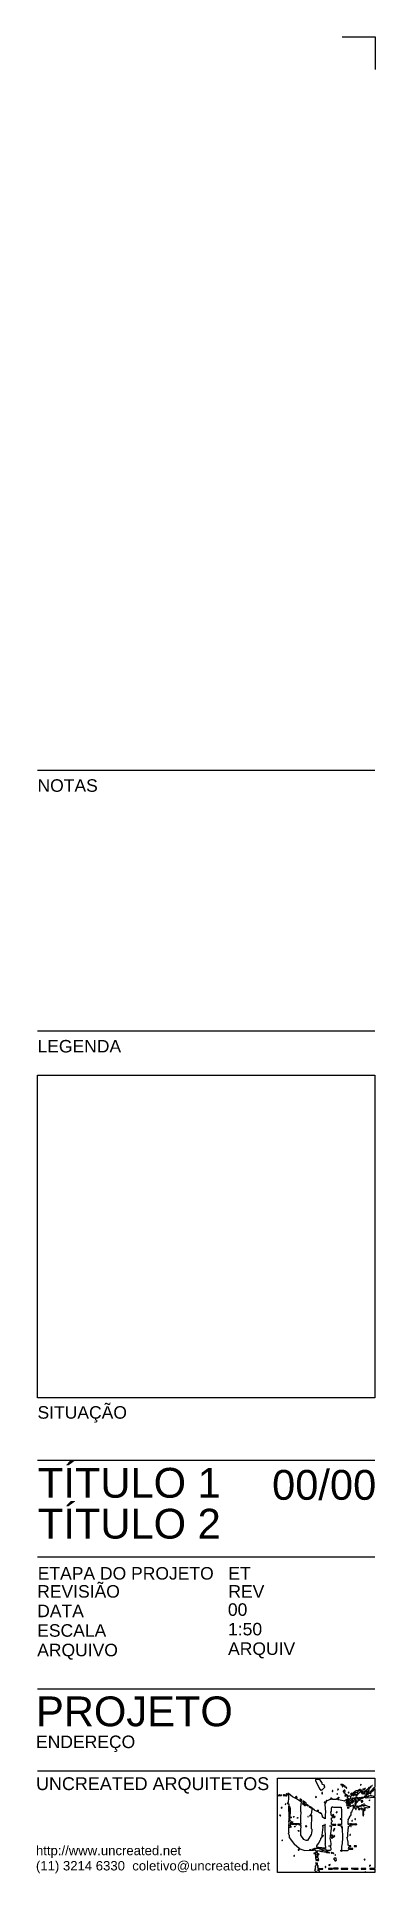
# Model space of a CAD drawing. Extents: x 0.16 to 8.61, y 0.16 to 6.03.
# Drawn here: x 7.53 to 8.61, y 0.16 to 6.03 of the extents above; entities outside this region: 2.
import ezdxf

# ---------------------------------------------------------------- set-up
doc = ezdxf.new("R2010")
doc.units = 0
doc.header["$MEASUREMENT"] = 0
doc.styles.get("Standard").update_dxf_attribs({"font": 'arial.ttf'})

msp = doc.modelspace()

# ---------------------------------------------------------------- linework, layer by layer
for p, q in [((8.59153, 0.423503), (8.5906, 0.421983)), ((8.5906, 0.421983), (8.59153, 0.421983)), ((8.60254, 0.435004), (8.59153, 0.423503)), ((8.59153, 0.421983), (8.59418, 0.421983)), ((8.59418, 0.421983), (8.60107, 0.427789)), ((8.60107, 0.427789), (8.60232, 0.428928)), ((8.60146, 0.43061), (8.60499, 0.433211)), ((8.60232, 0.429688), (8.60146, 0.43061)), ((8.60232, 0.428928), (8.60232, 0.429688)), ((8.60385, 0.435764), (8.60254, 0.435004)), ((8.60499, 0.436723), (8.60385, 0.435764))]:
    msp.add_line(p, q)
for points in [[(0.261339, 6.03244), (0.156304, 6.03244), (0.156304, 5.92736)], [(8.50151, 6.03244), (8.60661, 6.03244), (8.60661, 5.92736)], [(7.52826, 3.68837), (8.60585, 3.68837)], [(7.52826, 2.85504), (8.60585, 2.85504)], [(7.52826, 1.48188), (8.60585, 1.48188)], [(7.52826, 1.17285), (8.60585, 1.17285)], [(7.52826, 0.750868), (8.60585, 0.750868)], [(7.52826, 0.489583), (8.60585, 0.489583)], [(8.573943, 0.164388), (8.29497, 0.164388), (8.29497, 0.466254), (8.60499, 0.466254), (8.60499, 0.436723)], [(8.573943, 0.164388), (8.29497, 0.164388), (8.29497, 0.466254), (8.60499, 0.466254), (8.60499, 0.436723)], [(8.60499, 0.407443), (8.60146, 0.407443), (8.60069, 0.408203), (8.60069, 0.407443), (8.59608, 0.409125), (8.59538, 0.409125), (8.59446, 0.408203), (8.59153, 0.409125), (8.59299, 0.410753), (8.59299, 0.411675), (8.59224, 0.412597), (8.58837, 0.408203), (8.58453, 0.409125), (8.58361, 0.406521), (8.57975, 0.406521), (8.57829, 0.410753), (8.57835, 0.411242), (8.58539, 0.417046), (8.58675, 0.417751), (8.59153, 0.416829), (8.59369, 0.417751), (8.59369, 0.418186), (8.59028, 0.419379), (8.58914, 0.419379), (8.58914, 0.420301), (8.58985, 0.421061), (8.58599, 0.421061), (8.57622, 0.41466), (8.57443, 0.413357), (8.57443, 0.414279), (8.57275, 0.414279), (8.57275, 0.415201), (8.57351, 0.415907), (8.57351, 0.416829), (8.56967, 0.414279), (8.5689, 0.415201), (8.56651, 0.415201), (8.56581, 0.414279), (8.56581, 0.415582), (8.56392, 0.418946), (8.56358, 0.419379), (8.56472, 0.419379), (8.56799, 0.422364), (8.56819, 0.422906), (8.56651, 0.422906), (8.56435, 0.421061), (8.56358, 0.421061), (8.56358, 0.421713), (8.56521, 0.423611), (8.56581, 0.423611), (8.56581, 0.425456), (8.56353, 0.424371), (8.54606, 0.411513), (8.54486, 0.410047), (8.54486, 0.409125), (8.54557, 0.404731), (8.54486, 0.403971), (8.54486, 0.403049), (8.54557, 0.403049), (8.54796, 0.404731), (8.54964, 0.404731), (8.54796, 0.397894), (8.55186, 0.402126), (8.55257, 0.402126), (8.5535, 0.401421), (8.5535, 0.402072), (8.55458, 0.403971), (8.55496, 0.403971), (8.55957, 0.403971), (8.55957, 0.403049), (8.55735, 0.399576), (8.55811, 0.399576), (8.55886, 0.400444), (8.56347, 0.404731), (8.56506, 0.404731), (8.56743, 0.404731), (8.56743, 0.403971), (8.56651, 0.403971), (8.56267, 0.401421), (8.56267, 0.399576), (8.56418, 0.400444), (8.57238, 0.404731), (8.57514, 0.404731), (8.5759, 0.404731), (8.5759, 0.403971), (8.57514, 0.403049), (8.57667, 0.403049), (8.57753, 0.403971), (8.57753, 0.403049), (8.60499, 0.405154)], [(8.60499, 0.433211), (8.60499, 0.407443)], [(8.60499, 0.433211), (8.60499, 0.407443)], [(8.60499, 0.405154), (8.60499, 0.176975)], [(8.60499, 0.405154), (8.60499, 0.176975)], [(0.156304, 0.268283), (0.156304, 0.163249), (0.261339, 0.163249)], [(8.60499, 0.176975), (8.58914, 0.176975), (8.58914, 0.175131), (8.60499, 0.175131)], [(8.575542, 0.164388), (8.5759, 0.164822), (8.5759, 0.165744), (8.57514, 0.166667), (8.57443, 0.166667), (8.57351, 0.165744), (8.57351, 0.164822), (8.573943, 0.164388)], [(8.60499, 0.175131), (8.60499, 0.164388), (8.575542, 0.164388)], [(8.60499, 0.175131), (8.60499, 0.164388), (8.575542, 0.164388)]]:
    msp.add_lwpolyline(points)
for points in [[(7.52826, 2.71322), (8.60585, 2.71322), (8.60585, 1.68104), (7.52826, 1.68104), (7.52826, 2.71322)], [(8.30208, 0.412056), (8.30046, 0.412056), (8.29562, 0.41059), (8.29562, 0.410047), (8.29562, 0.409289), (8.29617, 0.408746), (8.30772, 0.410047), (8.30772, 0.411296), (8.30718, 0.412056), (8.30263, 0.410753), (8.30263, 0.411296), (8.30208, 0.412056)], [(8.32319, 0.415528), (8.32264, 0.414822), (8.32319, 0.412815), (8.32058, 0.412056), (8.32058, 0.411296), (8.32189, 0.411296), (8.32189, 0.410753), (8.32135, 0.410753), (8.31674, 0.412815), (8.31418, 0.412815), (8.31287, 0.411296), (8.31287, 0.410807), (8.32058, 0.409289), (8.32319, 0.409289), (8.32368, 0.409289), (8.32519, 0.410428), (8.32519, 0.410753), (8.32519, 0.414063), (8.32389, 0.415528), (8.32319, 0.415528)], [(8.32758, 0.416288), (8.32758, 0.414822), (8.33014, 0.414063), (8.33014, 0.413519), (8.32958, 0.412815), (8.32958, 0.406521), (8.33074, 0.406521), (8.32958, 0.405274), (8.33014, 0.402507), (8.32889, 0.387424), (8.32958, 0.386719), (8.32519, 0.386176), (8.32519, 0.384711), (8.32889, 0.383951), (8.32958, 0.383951), (8.33014, 0.384711), (8.33074, 0.381185), (8.33074, 0.379178), (8.32958, 0.375162), (8.33074, 0.342285), (8.33197, 0.342285), (8.33274, 0.349067), (8.33274, 0.351074), (8.33197, 0.375868), (8.33197, 0.376411), (8.33274, 0.376411), (8.33274, 0.375054), (8.3341, 0.370931), (8.33458, 0.370931), (8.33458, 0.361382), (8.33404, 0.36084), (8.33458, 0.36084), (8.33529, 0.360081), (8.33404, 0.341525), (8.33404, 0.3412), (8.33882, 0.340224), (8.34044, 0.340224), (8.34044, 0.339518), (8.33583, 0.339518), (8.33539, 0.338867), (8.33328, 0.33431), (8.33328, 0.332736), (8.33458, 0.330512), (8.33539, 0.330296), (8.33968, 0.326497), (8.33968, 0.325196), (8.34044, 0.325738), (8.34299, 0.325738), (8.34299, 0.325196), (8.34099, 0.325196), (8.34099, 0.323731), (8.34174, 0.322971), (8.33529, 0.322971), (8.33529, 0.321669), (8.33713, 0.320964), (8.34174, 0.322428), (8.34429, 0.320421), (8.3546, 0.320421), (8.35514, 0.320964), (8.35585, 0.320421), (8.36029, 0.320421), (8.36029, 0.321669), (8.361, 0.321669), (8.361, 0.320421), (8.36029, 0.319661), (8.36361, 0.319661), (8.36724, 0.320421), (8.36931, 0.319661), (8.36985, 0.319661), (8.36931, 0.322971), (8.36931, 0.34299), (8.37056, 0.355849), (8.37022, 0.355849), (8.36931, 0.358778), (8.36931, 0.359321), (8.36931, 0.374403), (8.3711, 0.389486), (8.35514, 0.39974), (8.35514, 0.402507), (8.35715, 0.402507), (8.35693, 0.402778), (8.35585, 0.406196), (8.35585, 0.407281), (8.35514, 0.407281), (8.35482, 0.407281), (8.35385, 0.405817), (8.35385, 0.405274), (8.35331, 0.405274), (8.35254, 0.405979), (8.352, 0.405979), (8.35254, 0.402507), (8.35254, 0.401204), (8.34229, 0.405979), (8.32958, 0.416288), (8.32758, 0.416288)], [(8.41775, 0.463325), (8.41536, 0.460721), (8.41536, 0.457736), (8.4196, 0.448676), (8.42958, 0.430935), (8.43246, 0.426378), (8.43283, 0.426378), (8.43414, 0.428331), (8.43414, 0.428928), (8.43701, 0.428928), (8.44493, 0.435439), (8.44569, 0.436686), (8.44569, 0.438314), (8.44569, 0.438747), (8.4439, 0.439996), (8.44331, 0.439996), (8.44476, 0.441786), (8.44476, 0.442871), (8.43847, 0.445692), (8.43722, 0.446018), (8.43722, 0.450467), (8.43631, 0.452365), (8.42942, 0.461643), (8.42714, 0.461643), (8.41943, 0.461643), (8.41775, 0.463325)], [(8.4356, 0.419379), (8.43653, 0.415201), (8.43799, 0.415201), (8.43799, 0.419379), (8.4356, 0.419379)], [(8.47049, 0.426378), (8.46881, 0.424533), (8.46881, 0.422906), (8.46972, 0.422906), (8.47119, 0.424533), (8.47119, 0.426378), (8.47049, 0.426378)], [(8.48519, 0.415907), (8.48372, 0.414279), (8.48589, 0.414279), (8.48589, 0.415201), (8.48519, 0.415907)], [(8.48828, 0.431532), (8.48589, 0.428928), (8.48589, 0.42806), (8.48757, 0.42806), (8.48904, 0.429688), (8.48904, 0.43061), (8.48828, 0.431532)], [(8.49675, 0.44694), (8.49675, 0.446018), (8.49675, 0.444336), (8.50711, 0.439888), (8.50922, 0.439236), (8.50922, 0.437392), (8.51069, 0.437392), (8.51069, 0.439236), (8.50222, 0.445313), (8.49983, 0.44439), (8.49675, 0.44694)], [(8.50261, 0.440158), (8.50136, 0.438857), (8.50136, 0.438151), (8.50206, 0.438151), (8.50336, 0.439399), (8.50336, 0.440158), (8.50261, 0.440158)], [(8.50922, 0.427138), (8.50782, 0.427138), (8.5039, 0.424208), (8.50375, 0.423611), (8.50538, 0.421983), (8.50851, 0.421983), (8.51069, 0.424533), (8.51069, 0.425456), (8.50922, 0.427138)], [(8.50851, 0.421061), (8.50683, 0.419379), (8.50683, 0.418457), (8.50922, 0.418457), (8.50999, 0.419379), (8.50851, 0.421061)], [(8.51069, 0.415201), (8.51069, 0.414279), (8.51069, 0.4139), (8.51247, 0.412597), (8.51307, 0.412597), (8.51307, 0.410753), (8.50999, 0.410047), (8.50999, 0.409125), (8.51069, 0.408203), (8.51768, 0.410047), (8.51768, 0.411675), (8.51069, 0.415201)], [(8.51237, 0.436686), (8.51454, 0.432237), (8.51622, 0.434082), (8.51383, 0.436686), (8.51237, 0.436686)], [(8.52078, 0.421061), (8.52007, 0.420301), (8.52154, 0.418457), (8.52246, 0.418457), (8.52317, 0.419379), (8.52154, 0.421061), (8.52078, 0.421061)], [(8.53256, 0.417751), (8.53174, 0.417643), (8.52778, 0.415853), (8.52778, 0.415201), (8.52946, 0.411675), (8.52946, 0.410753), (8.53076, 0.410753), (8.53418, 0.414497), (8.53478, 0.415201), (8.53549, 0.415201), (8.53401, 0.412597), (8.5364, 0.412597), (8.5364, 0.417751), (8.53401, 0.416829), (8.53331, 0.416829), (8.53256, 0.417751)], [(8.55811, 0.43061), (8.55658, 0.429796), (8.54899, 0.425456), (8.5465, 0.425456), (8.54611, 0.424968), (8.53771, 0.419163), (8.5364, 0.418457), (8.53646, 0.418078), (8.53987, 0.415907), (8.54101, 0.415907), (8.54135, 0.415907), (8.54249, 0.419814), (8.54249, 0.421061), (8.54725, 0.419379), (8.54964, 0.419379), (8.54975, 0.420247), (8.55251, 0.424533), (8.5535, 0.424533), (8.5535, 0.425456), (8.55257, 0.426378), (8.55811, 0.428928), (8.55811, 0.43061)], [(8.5434, 0.415907), (8.53863, 0.413357), (8.53863, 0.411675), (8.54411, 0.414279), (8.54411, 0.415201), (8.5434, 0.415907)], [(8.55035, 0.413357), (8.55035, 0.412597), (8.54872, 0.410753), (8.54725, 0.410753), (8.54725, 0.411404), (8.54981, 0.41314), (8.55035, 0.413357)], [(8.56196, 0.42806), (8.55735, 0.424533), (8.55881, 0.422906), (8.55957, 0.422906), (8.55994, 0.422906), (8.56119, 0.424858), (8.56119, 0.425456), (8.56196, 0.425456), (8.56435, 0.426758), (8.56435, 0.427138), (8.56435, 0.42806), (8.56358, 0.427138), (8.56267, 0.427138), (8.56196, 0.42806)], [(8.56119, 0.446018), (8.55957, 0.44439), (8.55957, 0.443468), (8.56049, 0.443468), (8.56196, 0.445313), (8.56196, 0.446018), (8.56119, 0.446018)], [(8.5689, 0.432237), (8.56743, 0.43061), (8.56819, 0.43061), (8.56967, 0.432237), (8.5689, 0.432237)], [(8.57514, 0.432237), (8.57374, 0.432237), (8.56988, 0.429525), (8.56967, 0.428928), (8.57101, 0.428928), (8.57493, 0.431694), (8.57514, 0.432237)], [(8.57443, 0.423611), (8.57324, 0.423611), (8.56993, 0.420899), (8.56967, 0.420301), (8.56967, 0.419379), (8.57042, 0.41976), (8.57443, 0.422146), (8.57443, 0.422906), (8.57443, 0.423611)], [(8.59299, 0.439236), (8.5759, 0.424533), (8.57975, 0.424533), (8.57975, 0.423611), (8.57921, 0.423557), (8.57667, 0.421713), (8.57667, 0.421061), (8.57835, 0.421713), (8.58675, 0.427138), (8.58675, 0.428928), (8.58675, 0.431315), (8.5925, 0.437121), (8.59369, 0.438314), (8.59369, 0.439236), (8.59299, 0.439236)], [(8.58675, 0.436686), (8.58529, 0.434842), (8.58529, 0.434082), (8.58599, 0.434082), (8.58746, 0.435764), (8.58746, 0.436686), (8.58675, 0.436686)], [(8.59685, 0.442708), (8.59538, 0.440864), (8.59608, 0.440864), (8.59754, 0.442708), (8.59685, 0.442708)], [(8.30903, 0.372396), (8.30647, 0.371636), (8.30647, 0.369629), (8.30979, 0.370931), (8.30979, 0.371636), (8.30903, 0.372396)], [(8.32058, 0.38341), (8.31879, 0.38265), (8.31879, 0.381185), (8.31933, 0.381185), (8.32058, 0.38265), (8.32058, 0.38341)], [(8.49143, 0.404731), (8.49029, 0.403592), (8.48232, 0.397894), (8.47965, 0.397894), (8.46972, 0.397894), (8.46972, 0.399576), (8.46892, 0.399576), (8.46664, 0.401531), (8.46664, 0.402126), (8.46496, 0.402126), (8.46425, 0.398817), (8.46496, 0.397894), (8.46496, 0.396972), (8.46349, 0.398817), (8.46306, 0.398817), (8.46186, 0.396918), (8.46186, 0.396268), (8.45964, 0.396268), (8.4534, 0.393664), (8.45264, 0.393664), (8.45176, 0.394422), (8.45117, 0.394422), (8.44954, 0.393229), (8.44954, 0.392796), (8.44954, 0.391872), (8.45101, 0.391872), (8.44879, 0.389268), (8.44401, 0.389268), (8.44401, 0.387642), (8.44786, 0.387642), (8.44781, 0.386664), (8.44618, 0.381565), (8.44569, 0.381565), (8.44786, 0.356608), (8.4464, 0.347982), (8.44715, 0.344672), (8.44715, 0.335883), (8.43853, 0.340821), (8.43853, 0.34375), (8.43528, 0.352376), (8.43468, 0.352539), (8.43414, 0.352539), (8.43338, 0.351833), (8.43338, 0.355306), (8.43207, 0.355306), (8.43153, 0.354546), (8.43153, 0.353842), (8.43207, 0.353299), (8.42193, 0.358669), (8.42546, 0.361708), (8.42546, 0.362631), (8.42475, 0.363553), (8.4209, 0.361708), (8.4216, 0.361003), (8.4209, 0.360081), (8.4209, 0.359213), (8.41411, 0.362847), (8.41308, 0.363824), (8.40087, 0.372831), (8.39942, 0.373643), (8.39887, 0.373643), (8.39887, 0.371636), (8.40511, 0.368869), (8.40511, 0.368326), (8.40457, 0.368326), (8.40403, 0.368326), (8.40267, 0.355197), (8.4025, 0.352539), (8.4025, 0.350694), (8.39729, 0.345865), (8.39626, 0.344997), (8.39779, 0.344997), (8.40196, 0.346733), (8.4025, 0.34706), (8.40326, 0.34706), (8.4025, 0.304633), (8.40381, 0.303168), (8.40457, 0.303168), (8.40457, 0.299804), (8.4036, 0.289551), (8.40326, 0.289551), (8.40196, 0.285699), (8.3904, 0.266222), (8.38656, 0.266222), (8.38086, 0.268229), (8.37879, 0.269476), (8.36854, 0.283962), (8.36854, 0.288792), (8.36854, 0.303874), (8.36985, 0.309407), (8.36854, 0.311415), (8.36854, 0.312121), (8.37056, 0.312121), (8.37056, 0.313422), (8.3654, 0.316189), (8.36486, 0.316189), (8.36415, 0.315429), (8.36415, 0.316351), (8.36274, 0.318956), (8.36231, 0.318956), (8.361, 0.317654), (8.36029, 0.317654), (8.35975, 0.318197), (8.35769, 0.318197), (8.35736, 0.318197), (8.35644, 0.316732), (8.35644, 0.316189), (8.35514, 0.316189), (8.3546, 0.316894), (8.35331, 0.315429), (8.35319, 0.316026), (8.35172, 0.318956), (8.35129, 0.318956), (8.34999, 0.318956), (8.3469, 0.316894), (8.3469, 0.317437), (8.34592, 0.318956), (8.3456, 0.318956), (8.34299, 0.318956), (8.34267, 0.318956), (8.34174, 0.317437), (8.34174, 0.316894), (8.34099, 0.316894), (8.34099, 0.3176), (8.33882, 0.319444), (8.33843, 0.319661), (8.33789, 0.319661), (8.33751, 0.319607), (8.33479, 0.315593), (8.33458, 0.314887), (8.33458, 0.313693), (8.33703, 0.310113), (8.33789, 0.310113), (8.33789, 0.309407), (8.33658, 0.309407), (8.33301, 0.307726), (8.33274, 0.307346), (8.33143, 0.311415), (8.33094, 0.311415), (8.32969, 0.308051), (8.32958, 0.307346), (8.33014, 0.301107), (8.33014, 0.295628), (8.33074, 0.292318), (8.32889, 0.290853), (8.33143, 0.282553), (8.33143, 0.275717), (8.34532, 0.258301), (8.34814, 0.255208), (8.34858, 0.254232), (8.36247, 0.242893), (8.36486, 0.24159), (8.36486, 0.240886), (8.361, 0.236111), (8.361, 0.235351), (8.36285, 0.235351), (8.366, 0.240126), (8.3814, 0.234104), (8.39556, 0.235351), (8.40967, 0.235351), (8.41282, 0.236111), (8.41613, 0.235351), (8.41613, 0.234646), (8.41536, 0.234104), (8.41536, 0.233344), (8.41868, 0.232801), (8.41797, 0.229329), (8.41797, 0.228461), (8.41211, 0.226019), (8.41097, 0.225803), (8.41097, 0.224556), (8.41667, 0.224556), (8.41667, 0.223796), (8.41536, 0.223796), (8.41536, 0.222493), (8.41613, 0.221789), (8.41482, 0.219021), (8.41536, 0.218317), (8.41536, 0.209472), (8.41667, 0.207465), (8.41667, 0.203233), (8.41797, 0.203233), (8.41868, 0.203939), (8.41868, 0.202692), (8.42051, 0.203233), (8.42437, 0.201932), (8.42437, 0.202257), (8.42583, 0.203233), (8.42637, 0.203233), (8.42637, 0.204699), (8.42513, 0.204699), (8.42051, 0.203939), (8.42051, 0.204699), (8.41997, 0.205458), (8.42079, 0.205567), (8.42513, 0.207032), (8.42513, 0.207465), (8.42513, 0.208008), (8.42437, 0.208712), (8.42513, 0.209472), (8.42307, 0.211481), (8.41997, 0.210775), (8.41997, 0.21224), (8.42068, 0.212944), (8.4209, 0.212944), (8.42329, 0.215712), (8.42329, 0.217393), (8.42079, 0.214572), (8.41997, 0.216254), (8.42307, 0.218317), (8.42307, 0.219781), (8.42225, 0.219781), (8.41997, 0.220757), (8.41997, 0.221029), (8.41997, 0.221789), (8.4209, 0.221789), (8.42367, 0.224121), (8.42383, 0.224556), (8.42383, 0.225261), (8.42307, 0.225803), (8.42258, 0.225803), (8.42128, 0.226942), (8.42128, 0.227268), (8.42128, 0.231337), (8.42253, 0.231337), (8.42253, 0.232801), (8.42128, 0.232801), (8.42253, 0.234104), (8.43522, 0.231337), (8.43593, 0.231337), (8.43653, 0.232042), (8.43837, 0.231825), (8.44965, 0.22895), (8.45008, 0.228569), (8.45063, 0.228569), (8.45394, 0.229329), (8.45324, 0.228569), (8.45324, 0.228082), (8.45921, 0.226671), (8.46039, 0.226563), (8.46039, 0.227268), (8.46039, 0.22819), (8.45253, 0.230794), (8.43419, 0.235081), (8.42899, 0.236111), (8.42899, 0.236817), (8.43338, 0.237414), (8.43722, 0.237414), (8.43722, 0.237956), (8.43956, 0.239421), (8.44037, 0.239421), (8.44814, 0.239421), (8.44824, 0.238769), (8.4515, 0.235351), (8.45264, 0.235351), (8.46349, 0.235351), (8.46571, 0.237956), (8.46571, 0.240506), (8.46349, 0.24566), (8.46496, 0.24566), (8.46496, 0.247288), (8.45871, 0.24821), (8.45871, 0.249132), (8.46044, 0.249132), (8.46556, 0.251899), (8.46571, 0.252442), (8.46571, 0.257215), (8.46326, 0.269206), (8.46278, 0.271376), (8.46664, 0.304958), (8.46664, 0.311035), (8.46733, 0.311957), (8.46186, 0.312717), (8.46186, 0.313639), (8.47965, 0.315267), (8.48058, 0.315267), (8.48058, 0.317111), (8.47743, 0.317111), (8.47672, 0.316189), (8.47581, 0.317111), (8.46733, 0.317111), (8.46733, 0.326172), (8.46783, 0.326389), (8.47049, 0.328017), (8.47049, 0.328504), (8.46733, 0.331218), (8.46733, 0.339301), (8.47194, 0.340224), (8.47194, 0.342828), (8.46881, 0.342828), (8.46881, 0.344129), (8.47342, 0.347439), (8.47433, 0.347982), (8.47433, 0.34885), (8.47358, 0.349772), (8.46733, 0.345378), (8.46664, 0.345378), (8.46496, 0.356608), (8.46733, 0.360081), (8.46733, 0.371257), (8.46881, 0.374783), (8.47265, 0.372017), (8.47358, 0.372939), (8.48133, 0.372939), (8.48204, 0.372017), (8.48281, 0.372939), (8.49767, 0.372939), (8.49838, 0.362631), (8.49838, 0.336751), (8.49451, 0.336046), (8.49451, 0.334201), (8.49838, 0.335124), (8.49838, 0.317111), (8.48757, 0.317111), (8.48757, 0.315267), (8.49143, 0.314507), (8.49289, 0.316189), (8.49599, 0.313639), (8.49767, 0.313639), (8.49838, 0.314507), (8.50151, 0.307563), (8.5006, 0.301486), (8.50222, 0.280003), (8.50206, 0.274903), (8.50087, 0.256347), (8.49886, 0.247071), (8.49838, 0.246582), (8.49838, 0.244737), (8.49914, 0.243978), (8.49838, 0.243978), (8.49914, 0.232801), (8.49914, 0.232042), (8.5006, 0.232042), (8.50151, 0.235351), (8.50538, 0.234429), (8.51861, 0.234429), (8.52078, 0.237033), (8.52138, 0.237033), (8.52317, 0.238282), (8.52317, 0.238661), (8.53478, 0.238661), (8.53478, 0.240506), (8.52154, 0.240506), (8.52246, 0.244737), (8.52246, 0.24566), (8.52154, 0.246582), (8.52707, 0.247288), (8.52854, 0.247288), (8.52854, 0.249132), (8.52632, 0.249132), (8.52474, 0.249132), (8.52012, 0.251303), (8.52007, 0.251736), (8.52007, 0.258518), (8.51981, 0.261122), (8.51719, 0.276258), (8.51693, 0.276693), (8.51861, 0.278375), (8.51872, 0.282824), (8.52024, 0.304958), (8.52078, 0.304958), (8.52154, 0.307563), (8.52078, 0.308485), (8.52154, 0.312717), (8.52246, 0.312717), (8.52317, 0.311957), (8.52376, 0.311957), (8.52556, 0.314453), (8.52556, 0.315267), (8.52632, 0.315267), (8.52707, 0.314507), (8.52778, 0.314507), (8.52854, 0.315267), (8.52854, 0.311035), (8.53017, 0.311035), (8.53017, 0.317111), (8.53331, 0.316189), (8.53401, 0.316189), (8.53478, 0.317111), (8.53478, 0.316189), (8.53549, 0.317111), (8.54486, 0.316189), (8.54796, 0.317111), (8.54796, 0.318739), (8.54411, 0.319661), (8.53956, 0.318739), (8.53478, 0.318739), (8.53093, 0.319661), (8.53017, 0.318739), (8.52946, 0.319661), (8.52778, 0.319661), (8.52632, 0.317817), (8.52463, 0.319661), (8.52078, 0.317817), (8.52007, 0.317817), (8.52007, 0.328287), (8.52078, 0.332519), (8.52007, 0.333442), (8.52035, 0.334147), (8.523, 0.337674), (8.52393, 0.337674), (8.52317, 0.340224), (8.52431, 0.341092), (8.53017, 0.348199), (8.53017, 0.350532), (8.52946, 0.356608), (8.53022, 0.356608), (8.53256, 0.359213), (8.53256, 0.360081), (8.53331, 0.361546), (8.53717, 0.370117), (8.53717, 0.372939), (8.53956, 0.372939), (8.53956, 0.372071), (8.54243, 0.369467), (8.5434, 0.369467), (8.5434, 0.368435), (8.54449, 0.365235), (8.54486, 0.365235), (8.54557, 0.365235), (8.54557, 0.367785), (8.54486, 0.372017), (8.54557, 0.371257), (8.54964, 0.372017), (8.5535, 0.372017), (8.55425, 0.371257), (8.5535, 0.365235), (8.55572, 0.364312), (8.55811, 0.369467), (8.56049, 0.368707), (8.56049, 0.367839), (8.56158, 0.365235), (8.56196, 0.365235), (8.56267, 0.365235), (8.56267, 0.371257), (8.56358, 0.371257), (8.56608, 0.366265), (8.56651, 0.365235), (8.56651, 0.347222), (8.56819, 0.345378), (8.56879, 0.345378), (8.57042, 0.349718), (8.57058, 0.350532), (8.57058, 0.351454), (8.5689, 0.351454), (8.57129, 0.370389), (8.57275, 0.370389), (8.57275, 0.363553), (8.57443, 0.363553), (8.57443, 0.369467), (8.5759, 0.372939), (8.57753, 0.371257), (8.57829, 0.372017), (8.58051, 0.371257), (8.58914, 0.372939), (8.58914, 0.373861), (8.58692, 0.374078), (8.5759, 0.377821), (8.5759, 0.379015), (8.57443, 0.379015), (8.57351, 0.378093), (8.57275, 0.379015), (8.57238, 0.379015), (8.57129, 0.377061), (8.57129, 0.376411), (8.57058, 0.376411), (8.57058, 0.377333), (8.57129, 0.380643), (8.57129, 0.384115), (8.57058, 0.385038), (8.57015, 0.385038), (8.5689, 0.378581), (8.5689, 0.376411), (8.56819, 0.376411), (8.56819, 0.378093), (8.5676, 0.378093), (8.56581, 0.380046), (8.56581, 0.380643), (8.56435, 0.380643), (8.56435, 0.377333), (8.56358, 0.377333), (8.56358, 0.379937), (8.56196, 0.379937), (8.56196, 0.378851), (8.55931, 0.375651), (8.55881, 0.375489), (8.55881, 0.376411), (8.55811, 0.377333), (8.55757, 0.377279), (8.55496, 0.375435), (8.55496, 0.374783), (8.55186, 0.375489), (8.55111, 0.375489), (8.55035, 0.374783), (8.54796, 0.377333), (8.54796, 0.374783), (8.54486, 0.374783), (8.54486, 0.379015), (8.54557, 0.383247), (8.54486, 0.384115), (8.54486, 0.385038), (8.54557, 0.385796), (8.54486, 0.391114), (8.54725, 0.396268), (8.54725, 0.396972), (8.54557, 0.395344), (8.54486, 0.396268), (8.54249, 0.395344), (8.54249, 0.388346), (8.54172, 0.384115), (8.54249, 0.381565), (8.54101, 0.379937), (8.54172, 0.375489), (8.54172, 0.374783), (8.53717, 0.375489), (8.5364, 0.375489), (8.53717, 0.378093), (8.53717, 0.380643), (8.53618, 0.379719), (8.52713, 0.374838), (8.52632, 0.374783), (8.52556, 0.374783), (8.52707, 0.378093), (8.52778, 0.378093), (8.52707, 0.380643), (8.52707, 0.381565), (8.52778, 0.382488), (8.52778, 0.383247), (8.52707, 0.384115), (8.52664, 0.38406), (8.52403, 0.381131), (8.52393, 0.380643), (8.52393, 0.379937), (8.52463, 0.379015), (8.52393, 0.379015), (8.52317, 0.378093), (8.52246, 0.378093), (8.52246, 0.379015), (8.52317, 0.382488), (8.52317, 0.383247), (8.52078, 0.382488), (8.52007, 0.382488), (8.52463, 0.387642), (8.52229, 0.387642), (8.5165, 0.382596), (8.51546, 0.381565), (8.51546, 0.382488), (8.51639, 0.383626), (8.52143, 0.389268), (8.52317, 0.389268), (8.52317, 0.391114), (8.52246, 0.391872), (8.52181, 0.391818), (8.51525, 0.387532), (8.51454, 0.386719), (8.51383, 0.386719), (8.51307, 0.387642), (8.51693, 0.391872), (8.51546, 0.391872), (8.51546, 0.395344), (8.51639, 0.395344), (8.51904, 0.398275), (8.51932, 0.398817), (8.51768, 0.398817), (8.51693, 0.397894), (8.51563, 0.397136), (8.50922, 0.393229), (8.50922, 0.391872), (8.50808, 0.392524), (8.49001, 0.396756), (8.48757, 0.396972), (8.49143, 0.403971), (8.49143, 0.404731)], [(8.3654, 0.398492), (8.37056, 0.39426), (8.3724, 0.39426), (8.37185, 0.394965), (8.36746, 0.398492), (8.366, 0.398492), (8.3654, 0.398492)], [(8.3744, 0.385417), (8.3744, 0.384711), (8.37463, 0.384224), (8.38211, 0.378526), (8.3834, 0.377875), (8.38396, 0.377875), (8.38396, 0.378472), (8.37571, 0.385417), (8.3744, 0.385417)], [(8.37571, 0.392199), (8.37494, 0.391493), (8.37625, 0.388726), (8.37679, 0.38851), (8.37956, 0.386774), (8.37956, 0.386176), (8.37956, 0.383951), (8.38965, 0.378201), (8.39171, 0.377171), (8.39296, 0.378472), (8.39296, 0.379178), (8.38601, 0.38265), (8.38601, 0.386176), (8.37701, 0.392199), (8.37571, 0.392199)], [(8.39426, 0.375868), (8.39681, 0.373101), (8.39757, 0.373101), (8.39757, 0.373643), (8.39556, 0.375868), (8.39426, 0.375868)], [(8.41738, 0.407281), (8.41536, 0.405274), (8.41536, 0.403808), (8.41613, 0.403808), (8.41868, 0.405274), (8.41868, 0.405979), (8.41738, 0.407281)], [(8.48443, 0.358453), (8.48133, 0.356608), (8.48133, 0.354926), (8.48204, 0.354926), (8.48519, 0.356608), (8.48519, 0.358453), (8.48443, 0.358453)], [(8.52078, 0.379937), (8.52078, 0.379015), (8.51768, 0.375489), (8.51622, 0.379015), (8.52078, 0.379937)], [(8.52317, 0.408203), (8.5216, 0.408203), (8.51747, 0.405328), (8.51693, 0.404731), (8.51747, 0.403754), (8.52121, 0.398817), (8.52246, 0.398817), (8.52344, 0.399035), (8.52854, 0.403321), (8.52854, 0.404731), (8.53017, 0.404731), (8.53017, 0.406521), (8.52556, 0.408203), (8.52317, 0.408203)], [(8.51693, 0.391872), (8.51844, 0.391872), (8.52279, 0.395562), (8.52317, 0.396268), (8.52214, 0.395942), (8.51693, 0.392904), (8.51693, 0.391872)], [(8.51932, 0.372939), (8.51997, 0.372885), (8.52317, 0.371039), (8.52317, 0.370389), (8.51932, 0.368707), (8.51932, 0.372939)], [(8.52946, 0.388346), (8.52865, 0.388238), (8.52463, 0.386447), (8.52463, 0.385796), (8.52463, 0.384115), (8.52518, 0.384332), (8.52919, 0.387858), (8.52946, 0.388346)], [(8.52707, 0.395344), (8.52556, 0.393664), (8.52556, 0.392796), (8.52707, 0.392796), (8.52778, 0.393664), (8.52778, 0.394422), (8.52707, 0.395344)], [(8.53478, 0.402126), (8.52854, 0.396972), (8.52854, 0.396268), (8.52946, 0.395344), (8.53717, 0.402126), (8.53478, 0.402126)], [(8.53717, 0.394422), (8.53017, 0.389268), (8.53256, 0.385038), (8.53331, 0.385471), (8.53836, 0.391168), (8.53863, 0.391872), (8.53863, 0.392796), (8.53787, 0.391872), (8.53717, 0.391872), (8.53787, 0.392796), (8.53787, 0.393664), (8.53717, 0.394422)], [(8.53401, 0.396268), (8.53162, 0.393664), (8.53331, 0.393664), (8.53478, 0.395344), (8.53478, 0.396268), (8.53401, 0.396268)], [(8.5364, 0.410047), (8.53478, 0.408203), (8.53549, 0.408203), (8.53717, 0.410047), (8.5364, 0.410047)], [(8.5434, 0.402126), (8.53956, 0.401421), (8.53956, 0.399576), (8.54101, 0.396972), (8.5434, 0.399576), (8.5434, 0.402126)], [(8.55111, 0.392796), (8.54725, 0.389268), (8.54725, 0.388346), (8.54796, 0.388346), (8.55257, 0.392796), (8.55111, 0.392796)], [(8.55664, 0.398817), (8.55593, 0.398708), (8.55257, 0.396918), (8.55257, 0.396268), (8.55425, 0.396268), (8.55664, 0.398817)], [(8.55957, 0.397894), (8.55806, 0.397894), (8.55376, 0.394368), (8.5535, 0.393664), (8.55447, 0.394043), (8.55957, 0.396972), (8.55957, 0.397894)], [(8.56267, 0.394422), (8.56119, 0.392796), (8.56119, 0.391114), (8.56267, 0.389268), (8.56506, 0.389268), (8.56651, 0.391114), (8.56651, 0.392796), (8.56506, 0.394422), (8.56267, 0.394422)], [(8.57667, 0.410753), (8.57753, 0.410753), (8.57753, 0.409125), (8.57736, 0.408692), (8.57389, 0.406521), (8.57275, 0.406521), (8.57275, 0.408203), (8.57667, 0.410753)], [(8.58914, 0.396268), (8.58675, 0.394422), (8.58675, 0.393664), (8.58746, 0.392796), (8.58985, 0.395344), (8.58985, 0.396268), (8.58914, 0.396268)], [(8.30208, 0.347765), (8.30132, 0.34706), (8.30263, 0.345594), (8.30388, 0.345594), (8.30464, 0.3463), (8.30333, 0.347765), (8.30208, 0.347765)], [(8.33197, 0.340224), (8.33074, 0.338758), (8.33074, 0.333985), (8.33014, 0.325738), (8.33074, 0.325738), (8.33122, 0.325738), (8.33257, 0.329753), (8.33274, 0.330512), (8.33143, 0.335449), (8.33176, 0.335449), (8.33274, 0.339031), (8.33274, 0.340224), (8.33197, 0.340224)], [(8.33074, 0.322428), (8.33074, 0.321669), (8.33014, 0.314182), (8.33014, 0.313422), (8.33074, 0.312717), (8.33197, 0.314182), (8.33197, 0.322428), (8.33074, 0.322428)], [(8.34614, 0.34299), (8.34814, 0.34299), (8.3469, 0.341525), (8.34483, 0.341525), (8.34614, 0.34299)], [(8.34868, 0.311415), (8.35075, 0.311415), (8.35075, 0.310113), (8.34744, 0.310113), (8.34868, 0.311415)], [(8.35846, 0.339518), (8.359, 0.339518), (8.359, 0.338053), (8.35715, 0.338053), (8.35846, 0.339518)], [(8.361, 0.298394), (8.36231, 0.298394), (8.36231, 0.295628), (8.361, 0.297092), (8.361, 0.298394)], [(8.38471, 0.313422), (8.3834, 0.312121), (8.3834, 0.311415), (8.38781, 0.311415), (8.38781, 0.312121), (8.38656, 0.313422), (8.38471, 0.313422)], [(8.39171, 0.34299), (8.39111, 0.342285), (8.39111, 0.341525), (8.39171, 0.340821), (8.39296, 0.342285), (8.39296, 0.34299), (8.39171, 0.34299)], [(8.44683, 0.317654), (8.44672, 0.317275), (8.44581, 0.314671), (8.44569, 0.314507), (8.44569, 0.293024), (8.44715, 0.291178), (8.4464, 0.284397), (8.44715, 0.273221), (8.4464, 0.255968), (8.44646, 0.255588), (8.44547, 0.254665), (8.44672, 0.253256), (8.44786, 0.242188), (8.44786, 0.242079), (8.44792, 0.241754), (8.44792, 0.24159), (8.44754, 0.24159), (8.44553, 0.241971), (8.42676, 0.243653), (8.42051, 0.243653), (8.42051, 0.246365), (8.42128, 0.246962), (8.42051, 0.246962), (8.42051, 0.24924), (8.42393, 0.255968), (8.42513, 0.255968), (8.42551, 0.257107), (8.43192, 0.269043), (8.43283, 0.27029), (8.43283, 0.273058), (8.43967, 0.279839), (8.44108, 0.281304), (8.44108, 0.28201), (8.43722, 0.280544), (8.43722, 0.283311), (8.44037, 0.308649), (8.43907, 0.312121), (8.43907, 0.312717), (8.43978, 0.313422), (8.43907, 0.314182), (8.44151, 0.315267), (8.44476, 0.315267), (8.4464, 0.317111), (8.44564, 0.317111), (8.44683, 0.317654)], [(8.47358, 0.299858), (8.47265, 0.298936), (8.47265, 0.298178), (8.47358, 0.297254), (8.47433, 0.297254), (8.47504, 0.298178), (8.47504, 0.298936), (8.47433, 0.299858), (8.47358, 0.299858)], [(8.47433, 0.342828), (8.47433, 0.340224), (8.47672, 0.340224), (8.47819, 0.342068), (8.47819, 0.342828), (8.47433, 0.342828)], [(8.47765, 0.305176), (8.47706, 0.305122), (8.47433, 0.303657), (8.47433, 0.303168), (8.47433, 0.302572), (8.47765, 0.303168), (8.47765, 0.305176)], [(8.49838, 0.310113), (8.49838, 0.307563), (8.49983, 0.305881), (8.5006, 0.305881), (8.49983, 0.310113), (8.49838, 0.310113)], [(8.53331, 0.330892), (8.53162, 0.329047), (8.53162, 0.328287), (8.53256, 0.328287), (8.53401, 0.329969), (8.53401, 0.330892), (8.53331, 0.330892)], [(8.54101, 0.336046), (8.54101, 0.335124), (8.54249, 0.333442), (8.54411, 0.333442), (8.54411, 0.336046), (8.54101, 0.336046)], [(8.30903, 0.267524), (8.30849, 0.266982), (8.30849, 0.266222), (8.30903, 0.265517), (8.31033, 0.266982), (8.31033, 0.267524), (8.30903, 0.267524)], [(8.40013, 0.238118), (8.40067, 0.238118), (8.40067, 0.237414), (8.40013, 0.236817), (8.39757, 0.236817), (8.39757, 0.237414), (8.40013, 0.238118)], [(8.41613, 0.242188), (8.41738, 0.239421), (8.41151, 0.239421), (8.41004, 0.239421), (8.40619, 0.237739), (8.40582, 0.237414), (8.40457, 0.237414), (8.40517, 0.238226), (8.41336, 0.242188), (8.41613, 0.242188)], [(8.41021, 0.238118), (8.41411, 0.238118), (8.41411, 0.237414), (8.41021, 0.237414), (8.41021, 0.238118)], [(8.42051, 0.242188), (8.42307, 0.242188), (8.42437, 0.240886), (8.42513, 0.24159), (8.43414, 0.24159), (8.43414, 0.240886), (8.43056, 0.240886), (8.42036, 0.239692), (8.41997, 0.239421), (8.42051, 0.242188)], [(8.46664, 0.283475), (8.46664, 0.280925), (8.47049, 0.281847), (8.47049, 0.283475), (8.46664, 0.283475)], [(8.46881, 0.279243), (8.46733, 0.277453), (8.46733, 0.274143), (8.4681, 0.273221), (8.46972, 0.274849), (8.46972, 0.279243), (8.46881, 0.279243)], [(8.47433, 0.282553), (8.47433, 0.280925), (8.47379, 0.280707), (8.47119, 0.278971), (8.47119, 0.278375), (8.47119, 0.277453), (8.47194, 0.276693), (8.47743, 0.280003), (8.47504, 0.282553), (8.47433, 0.282553)], [(8.4969, 0.235351), (8.49567, 0.234104), (8.49567, 0.233344), (8.49621, 0.232801), (8.49744, 0.234104), (8.49744, 0.234646), (8.4969, 0.235351)], [(8.52632, 0.285157), (8.52556, 0.284397), (8.52556, 0.283475), (8.52632, 0.282553), (8.52778, 0.284397), (8.52778, 0.285157), (8.52632, 0.285157)], [(8.53956, 0.249132), (8.53956, 0.247288), (8.54725, 0.247288), (8.54725, 0.249132), (8.53956, 0.249132)], [(8.34744, 0.218317), (8.34614, 0.217014), (8.34614, 0.215549), (8.3469, 0.215549), (8.34868, 0.217719), (8.34868, 0.218317), (8.34744, 0.218317)], [(8.42128, 0.193685), (8.41738, 0.185439), (8.41667, 0.185439), (8.41613, 0.186143), (8.41482, 0.184842), (8.41482, 0.181369), (8.41536, 0.180664), (8.41411, 0.179362), (8.41536, 0.175131), (8.41282, 0.171821), (8.41297, 0.171278), (8.41624, 0.168349), (8.41738, 0.168349), (8.41781, 0.167806), (8.42231, 0.164822), (8.42383, 0.164822), (8.42822, 0.167589), (8.42822, 0.169054), (8.42383, 0.171061), (8.42383, 0.171821), (8.42513, 0.171821), (8.42453, 0.174371), (8.43175, 0.174371), (8.43946, 0.175131), (8.43946, 0.176975), (8.43099, 0.176053), (8.42785, 0.176975), (8.42475, 0.176053), (8.42437, 0.176053), (8.42437, 0.176594), (8.42567, 0.178603), (8.42567, 0.179362), (8.42469, 0.179362), (8.42182, 0.180881), (8.42182, 0.181369), (8.42182, 0.182129), (8.42182, 0.182671), (8.42453, 0.184028), (8.42513, 0.184136), (8.42513, 0.184462), (8.42356, 0.185439), (8.42307, 0.185439), (8.42307, 0.186307), (8.4221, 0.188911), (8.42182, 0.188911), (8.42253, 0.190918), (8.42182, 0.193685), (8.42128, 0.193685)], [(8.41667, 0.196451), (8.41667, 0.190918), (8.41797, 0.190918), (8.41797, 0.196451), (8.41667, 0.196451)], [(8.42714, 0.224175), (8.42475, 0.221571), (8.42475, 0.220865), (8.42546, 0.220865), (8.42785, 0.223415), (8.42785, 0.224175), (8.42714, 0.224175)], [(8.44715, 0.183051), (8.4464, 0.182129), (8.4464, 0.181207), (8.44715, 0.180285), (8.44786, 0.180285), (8.44879, 0.181207), (8.44879, 0.182129), (8.44786, 0.183051), (8.44715, 0.183051)], [(8.45725, 0.176975), (8.45725, 0.175131), (8.46039, 0.174371), (8.46496, 0.175131), (8.46972, 0.175131), (8.46972, 0.176975), (8.45725, 0.176975)], [(8.46218, 0.190213), (8.45833, 0.188151), (8.45833, 0.187608), (8.4591, 0.186903), (8.46001, 0.186903), (8.46278, 0.188585), (8.46294, 0.188911), (8.46294, 0.189615), (8.46218, 0.190213)], [(8.4661, 0.228028), (8.4661, 0.227268), (8.46733, 0.225803), (8.4681, 0.225803), (8.4681, 0.226563), (8.46679, 0.228028), (8.4661, 0.228028)], [(8.46994, 0.226563), (8.46994, 0.226074), (8.47358, 0.224718), (8.47433, 0.224556), (8.47433, 0.225803), (8.47119, 0.226563), (8.46994, 0.226563)], [(8.47358, 0.177681), (8.47358, 0.176053), (8.48828, 0.176053), (8.48828, 0.177681), (8.47358, 0.177681)], [(8.47564, 0.210232), (8.47515, 0.210232), (8.4739, 0.207954), (8.47379, 0.207465), (8.47407, 0.206706), (8.47726, 0.202094), (8.47765, 0.201932), (8.48019, 0.201932), (8.48281, 0.203939), (8.4815, 0.208008), (8.4815, 0.208712), (8.48204, 0.209472), (8.47564, 0.210232)], [(8.47765, 0.221029), (8.47894, 0.219781), (8.47949, 0.219781), (8.47949, 0.221029), (8.47765, 0.221029)], [(8.49767, 0.176975), (8.49767, 0.175131), (8.51932, 0.175131), (8.51932, 0.176975), (8.49767, 0.176975)], [(8.53093, 0.177681), (8.53093, 0.176053), (8.53863, 0.175131), (8.55257, 0.175131), (8.55257, 0.176975), (8.53093, 0.177681)], [(8.56119, 0.176975), (8.56119, 0.175131), (8.57667, 0.175131), (8.57667, 0.176975), (8.56119, 0.176975)], [(8.57275, 0.207086), (8.57129, 0.20524), (8.57129, 0.204536), (8.57351, 0.204536), (8.57443, 0.20524), (8.57275, 0.207086)], [(8.59153, 0.187229), (8.58837, 0.186307), (8.58837, 0.184679), (8.58985, 0.184679), (8.59153, 0.186307), (8.59153, 0.187229)]]:
    msp.add_lwpolyline(points, close=True)

# ---------------------------------------------------------------- texts
for s, height, p in [('NOTAS', 0.04, (7.52806, 3.61879)), ('LEGENDA', 0.04, (7.52806, 2.78546)), ('SITUAÇÃO', 0.04, (7.52806, 1.61483)), ('TÍTULO 1', 0.0952649, (7.52932, 1.362289)), ('00/00', 0.095187, (8.277182, 1.355659)), ('TÍTULO 2', 0.0952649, (7.52932, 1.231533)), ('ETAPA DO PROJETO', 0.04, (7.52882, 1.10052)), ('ET', 0.04, (8.137681, 1.10052)), ('REVISIÃO', 0.04, (7.52708, 1.04282)), ('REV', 0.04, (8.137611, 1.04282)), ('DATA', 0.04, (7.52708, 0.980319)), ('00', 0.04, (8.136051, 0.984714)), ('ESCALA', 0.04, (7.52708, 0.917819)), ('1:50', 0.04, (8.136661, 0.922214)), ('ARQUIVO', 0.04, (7.52708, 0.855321)), ('ARQUIV', 0.04, (8.136661, 0.859714)), ('PROJETO', 0.0952649, (7.5234, 0.631656)), ('ENDEREÇO', 0.04, (7.5234, 0.561882)), ('UNCREATED ARQUITETOS', 0.041, (7.5234, 0.427576)), ('http://www.uncreated.net', 0.03, (7.52311, 0.219484)), ('(11) 3214 6330  coletivo@uncreated.net', 0.03, (7.52311, 0.170742))]:
    msp.add_text(s, height=height).set_placement(p)

doc.saveas('drawing.dxf')
